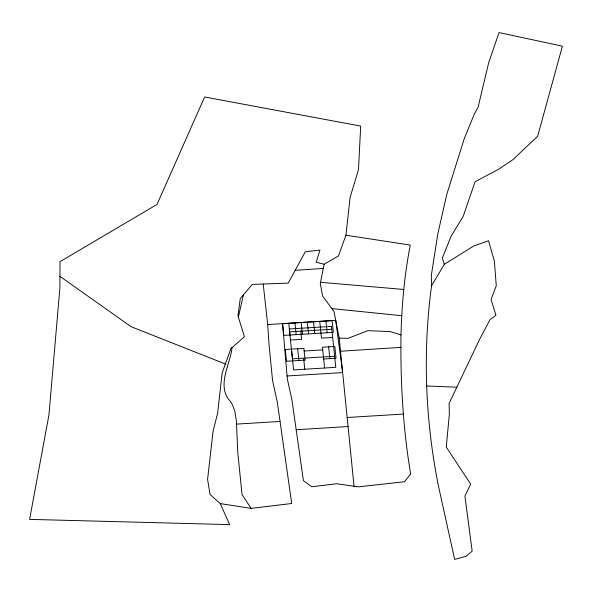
<?xml version="1.0" encoding="UTF-8"?>
<svg xmlns="http://www.w3.org/2000/svg" width="592" height="592" viewBox="0 0 592 592"><rect width="100%" height="100%" fill="white"/><g stroke="black" fill="none" stroke-linecap="round" stroke-linejoin="round"><path stroke-width="0.89" d="M345.935 235.209L350.101 197.432L358.486 169.512L360.698 126.074L204.625 96.984L157.021 204.44L60.007 261.664L59.896 287.882L48.944 414.948L29.6 519.376L229.666 524.616L220.254 503.6L210.064 494.49L207.585 479.416L213.053 431.405L217.678 412.89L222.163 372.834L230.924 348.592L244.437 336.656L237.94 315.825L240.285 298.56L252.318 284.397L288.208 283.124L305.272 251.807L319.924 250.061L316.187 262.241L324.157 264.232L338.476 255.922L345.935 235.209L410.286 245.081C404.454 274.666 401.82 304.843 400.976 334.961C400.392 381.485 402.923 428.046 410.656 473.97L404.462 481.747L358.36 486.846L336.707 483.745L311.792 486.757L303.422 480.667L291.989 400.192L287.327 378.998L282.569 323.646L332.127 320.62L333.355 332.371L283.797 335.405L282.569 323.646M431.553 285.855C422.555 352.336 425.293 420.283 438.45 486.032L454.649 559.418L466 556.332L472.157 551.167L464.927 495.978L470.684 484.16L446.272 447.115L449.343 414.267L449.099 403.463L479.505 339.534L490.021 319.628L495.941 315.255L491.079 299.5L496.266 285.751L494.401 261.264L488.526 240.796L473.792 245.983L444.311 264.313L431.553 285.855L431.316 275.443L437.769 234.099L446.775 194.435L464.291 138.528L474.436 113.805L478.047 107.352L488.718 62.619L499.034 32.582L562.4 46.169L537.677 136.204L512.901 159.662L498.109 169.527L475.08 181.722L463.151 216.48L451.141 236.164L442.328 258.068L444.311 264.313M324.157 264.232L320.287 283.457L322.625 296.089L333.992 311.503L339.201 338.158L354.038 486.224M238.347 317.127L243.46 294.823M230.924 348.592L232.049 347.6C230.355 364.013 217.664 383.239 228.209 398.845A22.008 20.616 15.9 0 1 232.974 406.105L234.817 411.137L236.356 420.882L237.821 452.991L242.039 494.49L251.119 508.395L291.715 503.489L277.3 402.086L272.572 380.604L269.049 344.596L267.688 324.557L263.211 284.012M251.119 508.395L220.254 503.6M295.171 270.337L323.313 268.405M340.511 351.241L401.036 347.356M289.621 331.831L331.794 329.256M290.472 340.03L301.654 339.349L300.795 331.15M332.652 337.455L321.478 338.136L319.739 321.375M304.133 351.026L322.714 349.887M292.441 358.833L303.622 358.153L304.776 369.223M304.873 358.079L334.621 356.258M323.669 358.989L336.056 358.227L334.828 346.475L322.44 347.23L324.601 368.009M287.031 375.979L342.65 372.583L335.731 320.398L267.688 324.557M347.149 417.508L403.33 414.074M296.185 429.725L348.059 426.551M236.541 424.109L280.053 421.452M339.201 338.158L348.089 338.313L367.861 330.654L390.291 331.587L400.976 334.961M426.758 385.991L456.869 387.19M320.516 282.303L403.966 289.473M331.846 308.595L401.82 315.721M225.352 364.006L131.084 326.688L59.947 276.346M325.933 320.997L327.161 332.748M328.634 346.853L329.862 358.604M313.538 321.752L314.766 333.511M307.344 322.137L308.573 333.888M301.15 322.514L302.379 334.265M294.957 322.892L296.185 334.643M297.658 348.747L298.886 360.498M288.763 323.269L289.991 335.02M291.464 349.125L292.692 360.883M331.498 326.384L289.318 328.967L293.602 369.904L335.775 367.321L331.498 326.384M303.851 348.37L285.27 349.509L286.498 361.261L305.08 360.121L303.851 348.37"/></g></svg>
